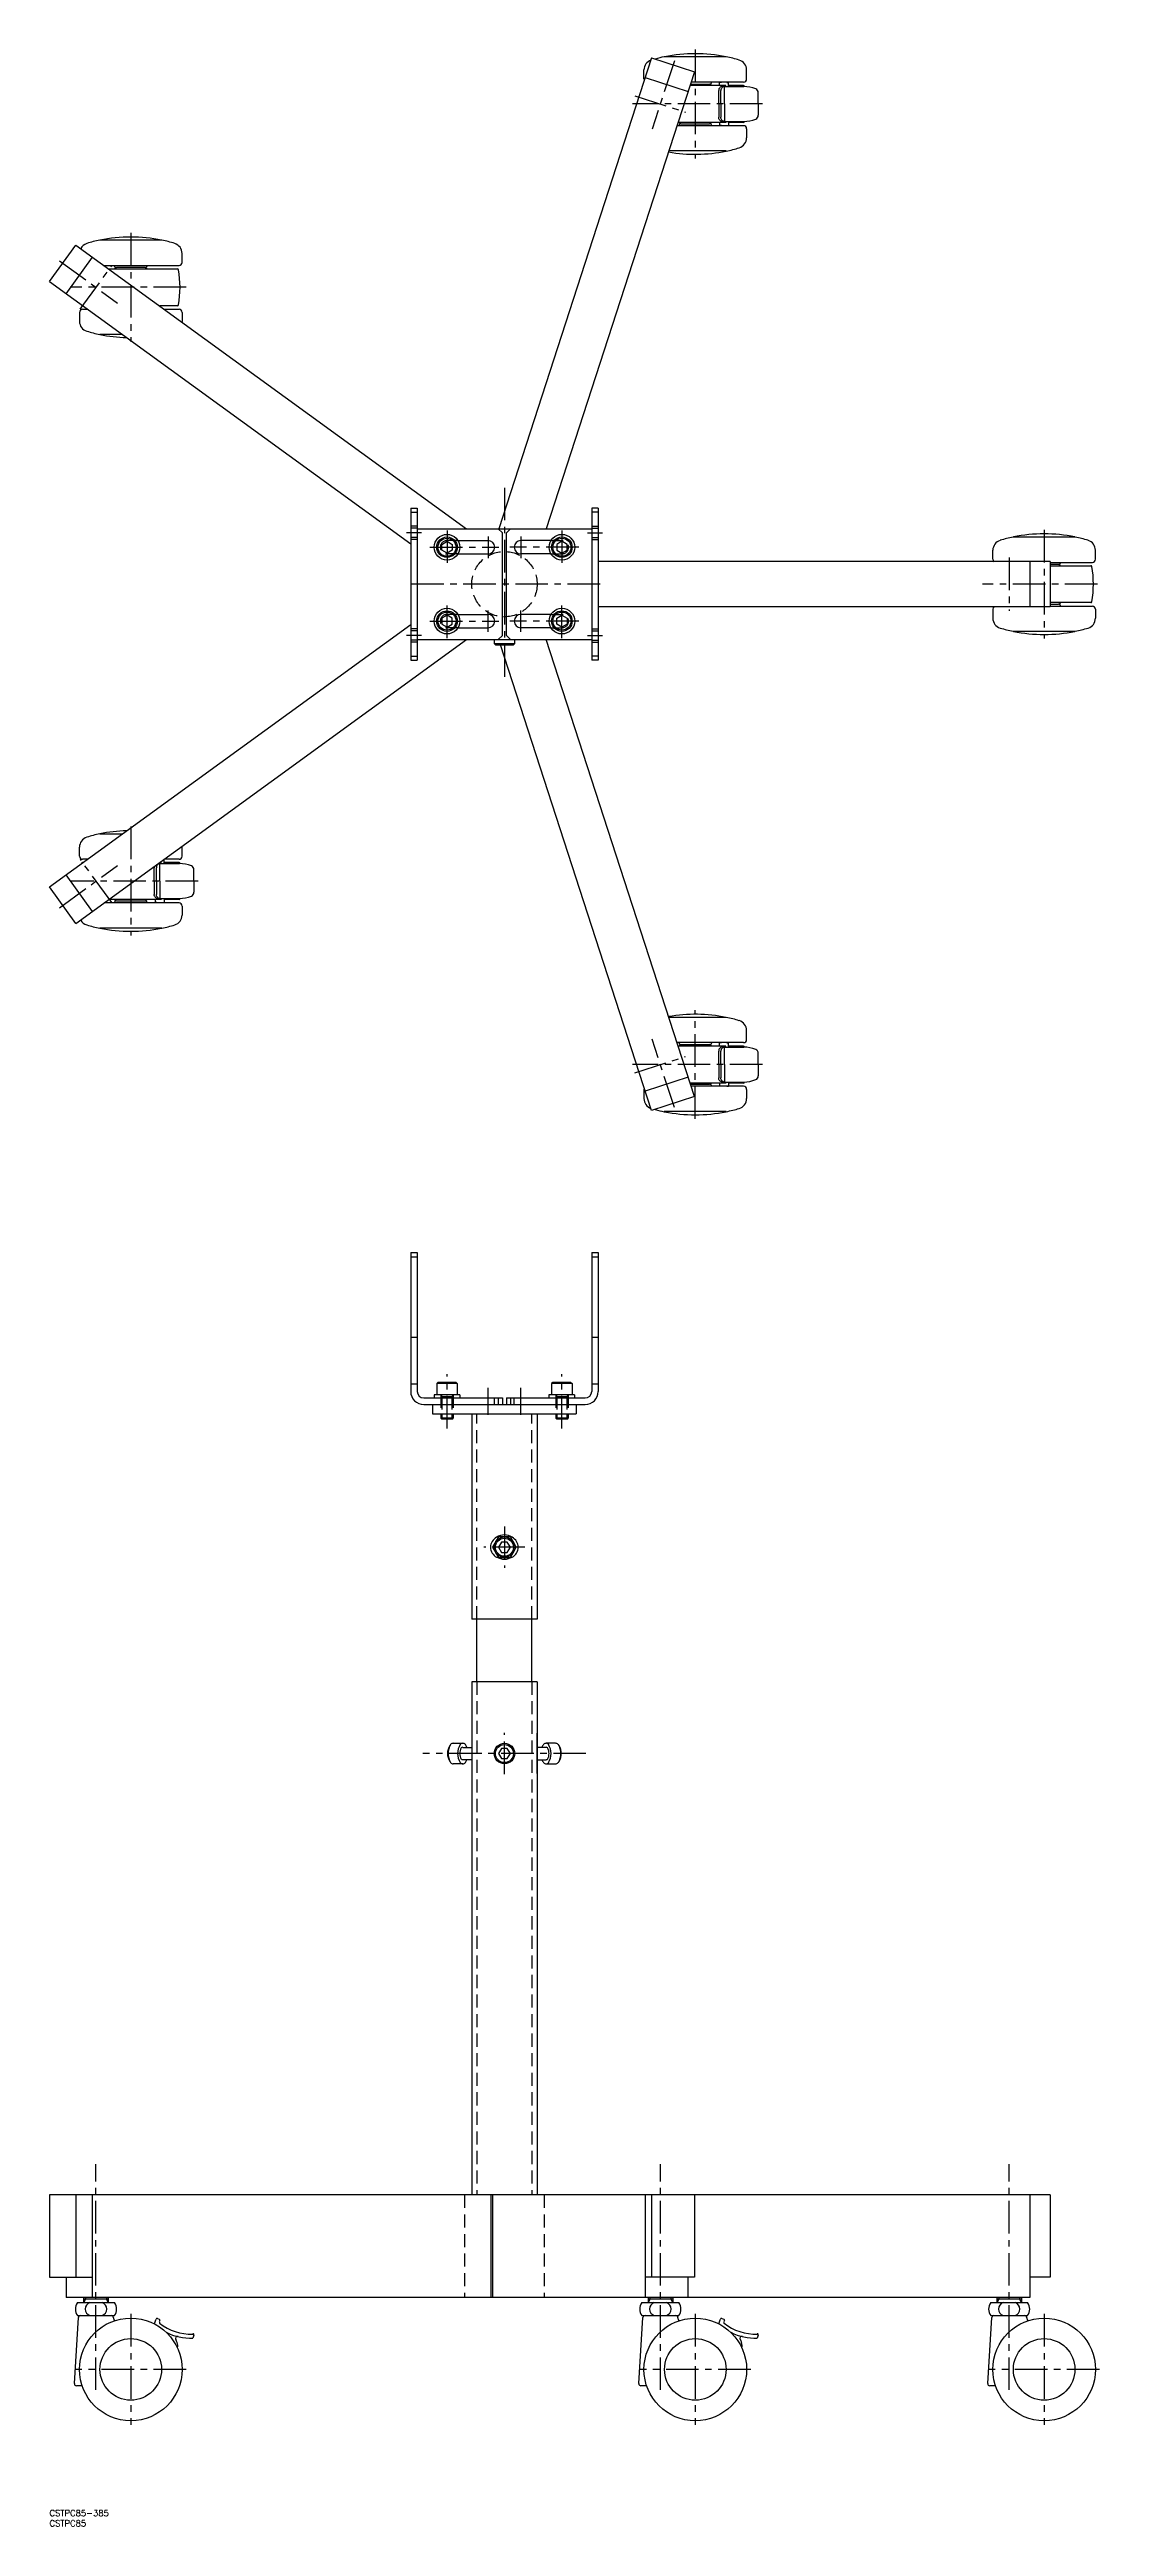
# Model space of a CAD drawing. Extents: x 0 to 1209, y -8 to 1199.
# Drawn here: x 0 to 512, y -8 to 1199 of the extents above; entities that cross this region are included whole.
import ezdxf

# ---------------------------------------------------------------- set-up
doc = ezdxf.new("R2010")
doc.units = 0
doc.header["$LTSCALE"] = 0.5
doc.linetypes.add('CENTER', pattern=[50.8, 31.75, -6.35, 6.35, -6.35])
doc.linetypes.add('DASHED', pattern=[19.05, 12.7, -6.35])
doc.layers.get('0').update_dxf_attribs({"linetype": 'CONTINUOUS'})
doc.layers.add('CENTER', color=1, linetype='CENTER')
doc.styles.get("Standard").update_dxf_attribs({"font": 'txt.shx', "height": 10, "bigfont": 'bigfont.shx'})

# ---------------------------------------------------------------- blocks, each defined once
blk = doc.blocks.new('*U91')
at = {"color": 7, "linetype": 'CONTINUOUS'}
blk.add_text('CSTPC85-385', height=3, dxfattribs=at).set_placement((0, -3))
blk = doc.blocks.new('*U92')
at = {"color": 7, "linetype": 'CONTINUOUS'}
blk.add_text('CSTPC85', height=3, dxfattribs=at).set_placement((0, -8))

msp = doc.modelspace()

# ---------------------------------------------------------------- linework, layer by layer
at = {"color": 7, "linetype": 'CONTINUOUS'}
for p, q in [((329.8, 1195), (299.6, 1195)), ((299.7, 1195), (299.7, 1195)), ((329.7, 1195), (329.7, 1195)), ((293.4, 1194.5), (218.9, 965.1)), ((314.3, 1187.7), (242, 965.1)), ((289.7, 1184.2), (289.7, 1188.6)), ((290.3, 1184.9), (311.2, 1178.1)), ((293.4, 1194.5), (314.3, 1187.7)), ((338.2, 1182.7), (312.7, 1182.7)), ((326.5, 1181), (326.5, 1182.5)), ((327.4, 1182.5), (326.5, 1182.5)), ((327.4, 1182.5), (327.4, 1182.7)), ((330, 1182.5), (330, 1182.7)), ((330, 1182.5), (330.8, 1182.5)), ((330.8, 1180.5), (330.8, 1182.5)), ((339.7, 1184.2), (339.7, 1188.6)), ((329.5, 1181), (312.2, 1181)), ((312.4, 1181.7), (321.7, 1181.7)), ((326.1, 1172), (326.1, 1178.5)), ((326.1, 1172), (326.1, 1165.5)), ((327.1, 1172), (327.1, 1178.5)), ((327.1, 1172), (327.1, 1165.5)), ((327.7, 1180.5), (338.4, 1180.5)), ((328.9, 1172), (328.9, 1180.5)), ((328.9, 1172), (328.9, 1163.5)), ((329.5, 1180.5), (329.5, 1181)), ((338.2, 1181), (330.8, 1181)), ((336, 1181), (336, 1180.5)), ((337.8, 1180.5), (337.8, 1181)), ((345.4, 1172), (345.4, 1177.5)), ((345.4, 1172), (345.4, 1166.5)), ((338.2, 1161.4), (305.8, 1161.4)), ((329.5, 1163), (306.3, 1163)), ((307.7, 1162.4), (321.7, 1162.4)), ((326.5, 1163), (326.5, 1161.5)), ((327.4, 1161.5), (326.5, 1161.5)), ((327.4, 1161.5), (327.4, 1161.4)), ((327.7, 1163.5), (338.4, 1163.5)), ((329.5, 1163.5), (329.5, 1163)), ((330, 1161.5), (330, 1161.4)), ((330, 1161.5), (330.8, 1161.5)), ((330.8, 1163.5), (330.8, 1161.5)), ((338.2, 1163), (330.8, 1163)), ((336, 1163), (336, 1163.5)), ((337.8, 1163.5), (337.8, 1163)), ((339.7, 1159.9), (339.7, 1155.5)), ((329.8, 1149.1), (301.8, 1149.1)), ((329.7, 1149.1), (329.7, 1149.1)), ((0, 1085.5), (12.9, 1103.3)), ((12.9, 1103.3), (203.2, 965.1)), ((54.7, 1105.6), (24.5, 1105.6)), ((24.6, 1105.6), (24.6, 1105.6)), ((54.6, 1105.6), (54.6, 1105.6)), ((64.6, 1094.8), (64.6, 1099.2)), ((8.1, 1079.6), (21, 1097.4)), ((26.7, 1093.3), (63.1, 1093.3)), ((29, 1091.7), (62.4, 1091.7)), ((46.6, 1092.3), (32.6, 1092.3)), ((0, 1085.5), (176, 957.7)), ((14.6, 1070.5), (14.6, 1066.1)), ((16.3, 1073.7), (16.1, 1073.7)), ((16.1, 1072), (18.6, 1072)), ((62.4, 1073.7), (53.7, 1073.7)), ((56, 1072), (63.1, 1072)), ((64.6, 1070.5), (64.6, 1066.1)), ((35.5, 1059.7), (24.5, 1059.7)), ((24.6, 1059.7), (24.6, 1059.7)), ((176, 975.1), (179.2, 975.1)), ((176, 975.1), (176, 901.1)), ((176, 973.1), (179.2, 973.1)), ((179.2, 966.3), (176, 966.3)), ((179.2, 965.3), (176, 965.3)), ((179.2, 975.1), (179.2, 901.1)), ((267.4, 975.1), (264.2, 975.1)), ((264.2, 975.1), (264.2, 901.1)), ((267.4, 973.1), (264.2, 973.1)), ((264.2, 966.3), (267.4, 966.3)), ((264.2, 965.3), (267.4, 965.3)), ((267.4, 975.1), (267.4, 901.1)), ((179.2, 960.8), (176, 960.8)), ((179.2, 959.8), (176, 959.8)), ((179.2, 965.1), (264.2, 965.1)), ((191.2, 957.5), (193.7, 959)), ((191.2, 954.6), (191.2, 957.5)), ((193.7, 953.2), (191.2, 954.6)), ((193.7, 959), (196.2, 957.5)), ((196.2, 954.6), (193.7, 953.2)), ((196.2, 957.5), (196.2, 954.6)), ((199, 959.3), (213.7, 959.3)), ((220.7, 963.1), (218.7, 965.1)), ((220.7, 913.1), (220.7, 963.1)), ((222.7, 963.1), (224.7, 965.1)), ((222.7, 913.1), (222.7, 963.1)), ((244.3, 959.3), (229.7, 959.3)), ((249.7, 959), (247.2, 957.5)), ((247.2, 957.5), (247.2, 954.6)), ((247.2, 954.6), (249.7, 953.2)), ((252.2, 957.5), (249.7, 959)), ((249.7, 953.2), (252.2, 954.6)), ((252.2, 954.6), (252.2, 957.5)), ((264.2, 960.8), (267.4, 960.8)), ((264.2, 959.8), (267.4, 959.8)), ((459.7, 950.2), (459.7, 954.6)), ((499.8, 961), (469.6, 961)), ((469.7, 961), (469.7, 961)), ((499.7, 961), (499.7, 961)), ((509.7, 950.2), (509.7, 954.6)), ((199, 952.8), (213.7, 952.8)), ((244.3, 952.8), (229.7, 952.8)), ((487.7, 949.1), (267.4, 949.1)), ((477.7, 949.1), (477.7, 927.1)), ((477.7, 949.1), (477.7, 927.1)), ((487.7, 949.1), (487.7, 927.1)), ((487.7, 948.7), (508.2, 948.7)), ((491.7, 947.7), (487.7, 947.7)), ((487.7, 947.1), (507.4, 947.1)), ((507.4, 929.1), (487.7, 929.1)), ((0, 790.6), (176, 918.5)), ((193.7, 923), (191.2, 921.5)), ((191.2, 921.5), (191.2, 918.6)), ((191.2, 918.6), (193.7, 917.2)), ((196.2, 921.5), (193.7, 923)), ((193.7, 917.2), (196.2, 918.6)), ((196.2, 918.6), (196.2, 921.5)), ((199, 923.3), (213.7, 923.3)), ((244.3, 923.3), (229.7, 923.3)), ((247.2, 921.5), (249.7, 923)), ((247.2, 918.6), (247.2, 921.5)), ((249.7, 917.2), (247.2, 918.6)), ((249.7, 923), (252.2, 921.5)), ((252.2, 918.6), (249.7, 917.2)), ((252.2, 921.5), (252.2, 918.6)), ((487.7, 927.1), (267.4, 927.1)), ((459.7, 925.9), (459.7, 921.5)), ((487.7, 928.4), (491.7, 928.4)), ((487.7, 927.4), (508.2, 927.4)), ((509.7, 925.9), (509.7, 921.5)), ((12.9, 772.8), (203.2, 911.1)), ((179.2, 916.3), (176, 916.3)), ((179.2, 915.3), (176, 915.3)), ((179.2, 910.8), (176, 910.8)), ((179.2, 909.8), (176, 909.8)), ((179.2, 911.1), (264.2, 911.1)), ((199, 916.8), (213.7, 916.8)), ((216.7, 911.1), (216.7, 909.2)), ((216.7, 909.2), (217.3, 908.6)), ((216.7, 909.2), (226.7, 909.2)), ((217.3, 908.6), (226.1, 908.6)), ((218.7, 911.1), (220.7, 913.1)), ((293.4, 681.7), (219.7, 908.6)), ((224.7, 911.1), (222.7, 913.1)), ((226.1, 908.6), (226.7, 909.2)), ((226.7, 909.2), (226.7, 911.1)), ((244.3, 916.8), (229.7, 916.8)), ((314.3, 688.5), (242, 911.1)), ((264.2, 916.3), (267.4, 916.3)), ((264.2, 915.3), (267.4, 915.3)), ((264.2, 910.8), (267.4, 910.8)), ((264.2, 909.8), (267.4, 909.8)), ((499.8, 915.1), (469.6, 915.1)), ((469.7, 915.1), (469.7, 915.1)), ((499.7, 915.1), (499.7, 915.1)), ((176, 903.1), (179.2, 903.1)), ((176, 901.1), (179.2, 901.1)), ((267.4, 903.1), (264.2, 903.1)), ((267.4, 901.1), (264.2, 901.1)), ((14.6, 805.6), (14.6, 810)), ((35.5, 816.4), (24.5, 816.4)), ((24.6, 816.4), (24.6, 816.4)), ((64.6, 805.6), (64.6, 810)), ((21, 778.7), (8.1, 796.5)), ((18.6, 804.1), (16.1, 804.1)), ((16.3, 802.5), (16.1, 802.5)), ((51, 793.5), (51, 800)), ((52.1, 793.5), (52.1, 800)), ((53.1, 802), (63.4, 802)), ((54.4, 802.5), (53.7, 802.5)), ((53.8, 793.5), (53.8, 802)), ((54.4, 802), (54.4, 802.5)), ((55.8, 802), (55.8, 803.9)), ((63.1, 802.5), (55.8, 802.5)), ((63.1, 804.1), (56, 804.1)), ((61, 802.5), (61, 802)), ((62.8, 802), (62.8, 802.5)), ((70.4, 793.5), (70.4, 799)), ((12.9, 772.8), (0, 790.6)), ((54.4, 784.5), (29, 784.5)), ((51, 793.5), (51, 787)), ((51.5, 784.5), (51.5, 783)), ((52.1, 793.5), (52.1, 787)), ((52.7, 785), (63.4, 785)), ((53.8, 793.5), (53.8, 785)), ((54.4, 785), (54.4, 784.5)), ((55.8, 785), (55.8, 783)), ((63.1, 784.5), (55.8, 784.5)), ((61, 784.5), (61, 785)), ((62.8, 785), (62.8, 784.5)), ((70.4, 793.5), (70.4, 788)), ((63.1, 782.8), (26.7, 782.8)), ((32.6, 783.8), (46.6, 783.8)), ((52.3, 783), (51.5, 783)), ((52.3, 783), (52.3, 782.8)), ((54.9, 783), (54.9, 782.8)), ((54.9, 783), (55.8, 783)), ((64.6, 781.3), (64.6, 776.9)), ((54.7, 770.5), (24.5, 770.5)), ((24.6, 770.5), (24.6, 770.5)), ((54.6, 770.5), (54.6, 770.5)), ((329.8, 727.1), (301.8, 727.1)), ((329.7, 727.1), (329.7, 727.1)), ((338.2, 714.8), (305.8, 714.8)), ((329.5, 713.1), (306.3, 713.1)), ((307.7, 713.8), (321.7, 713.8)), ((327.4, 714.6), (326.5, 714.6)), ((326.5, 713.1), (326.5, 714.6)), ((327.4, 714.6), (327.4, 714.8)), ((327.7, 712.6), (338.4, 712.6)), ((328.9, 704.1), (328.9, 712.6)), ((329.5, 712.6), (329.5, 713.1)), ((330, 714.6), (330, 714.8)), ((330, 714.6), (330.8, 714.6)), ((330.8, 712.6), (330.8, 714.6)), ((338.2, 713.1), (330.8, 713.1)), ((336, 713.1), (336, 712.6)), ((337.8, 712.6), (337.8, 713.1)), ((339.7, 716.3), (339.7, 720.7)), ((326.1, 704.1), (326.1, 710.6)), ((326.1, 704.1), (326.1, 697.6)), ((327.1, 704.1), (327.1, 710.6)), ((327.1, 704.1), (327.1, 697.6)), ((328.9, 704.1), (328.9, 695.6)), ((345.4, 704.1), (345.4, 709.6)), ((345.4, 704.1), (345.4, 698.6)), ((289.7, 692), (289.7, 687.5)), ((311.2, 698), (290.3, 691.2)), ((314.3, 688.5), (293.4, 681.7)), ((329.5, 695.1), (312.2, 695.1)), ((312.4, 694.5), (321.7, 694.5)), ((338.2, 693.5), (312.7, 693.5)), ((326.5, 695.1), (326.5, 693.6)), ((327.4, 693.6), (326.5, 693.6)), ((327.4, 693.6), (327.4, 693.5)), ((327.7, 695.6), (338.4, 695.6)), ((329.5, 695.6), (329.5, 695.1)), ((330, 693.6), (330, 693.5)), ((330, 693.6), (330.8, 693.6)), ((330.8, 695.6), (330.8, 693.6)), ((338.2, 695.1), (330.8, 695.1)), ((336, 695.1), (336, 695.6)), ((337.8, 695.6), (337.8, 695.1)), ((339.7, 692), (339.7, 687.5)), ((329.8, 681.2), (299.6, 681.2)), ((299.7, 681.2), (299.7, 681.1)), ((329.7, 681.1), (329.7, 681.2)), ((176, 612.5), (176, 544.9)), ((176, 612.5), (179.2, 612.5)), ((176, 610.5), (179.2, 610.5)), ((179.2, 612.5), (179.2, 544.9)), ((264.2, 612.5), (264.2, 544.9)), ((264.2, 612.5), (267.4, 612.5)), ((264.2, 610.5), (267.4, 610.5)), ((267.4, 612.5), (267.4, 544.9)), ((176, 571.3), (179.2, 571.3)), ((264.2, 571.3), (267.4, 571.3)), ((176, 548.5), (179.2, 548.5)), ((199.9, 543.3), (187.4, 543.3)), ((187.4, 543.3), (187.4, 541.7)), ((189.3, 549.3), (188.7, 548.7)), ((188.7, 548.7), (188.7, 543.3)), ((198.7, 548.7), (188.7, 548.7)), ((198.1, 549.3), (189.3, 549.3)), ((198.1, 549.3), (198.7, 548.7)), ((198.7, 548.7), (198.7, 543.3)), ((199.9, 543.3), (199.9, 541.7)), ((255.9, 543.3), (243.4, 543.3)), ((243.4, 543.3), (243.4, 541.7)), ((245.3, 549.3), (244.7, 548.7)), ((244.7, 548.7), (244.7, 543.3)), ((254.7, 548.7), (244.7, 548.7)), ((254.1, 549.3), (245.3, 549.3)), ((254.1, 549.3), (254.7, 548.7)), ((254.7, 548.7), (254.7, 543.3)), ((255.9, 543.3), (255.9, 541.7)), ((264.2, 548.5), (267.4, 548.5)), ((182.4, 541.7), (220.7, 541.7)), ((182.4, 538.5), (261, 538.5)), ((186.7, 538.5), (186.7, 534)), ((186.7, 534), (256.7, 534)), ((190.7, 534), (190.7, 531.9)), ((190.7, 534), (190.7, 531.9)), ((196.7, 531.9), (190.7, 531.9)), ((190.7, 531.9), (191.2, 531.3)), ((196.7, 531.9), (190.7, 531.9)), ((190.7, 531.9), (191.2, 531.3)), ((196.1, 531.3), (191.2, 531.3)), ((196.1, 531.3), (191.2, 531.3)), ((196.1, 531.3), (196.7, 531.9)), ((196.1, 531.3), (196.7, 531.9)), ((196.7, 534), (196.7, 531.9)), ((196.7, 534), (196.7, 531.9)), ((205.8, 534), (205.8, 434)), ((218.7, 541.7), (218.7, 538.5)), ((220.7, 541.7), (220.7, 538.5)), ((222.7, 541.7), (261, 541.7)), ((222.7, 541.7), (222.7, 538.5)), ((224.7, 541.7), (224.7, 538.5)), ((237.2, 534), (242.1, 534)), ((237.6, 534), (237.6, 434)), ((246.7, 534), (246.7, 531.9)), ((246.7, 534), (246.7, 531.9)), ((252.7, 531.9), (246.7, 531.9)), ((246.7, 531.9), (247.2, 531.3)), ((252.7, 531.9), (246.7, 531.9)), ((252.1, 531.3), (247.2, 531.3)), ((252.1, 531.3), (247.2, 531.3)), ((252.1, 531.3), (252.7, 531.9)), ((252.7, 534), (252.7, 531.9)), ((252.7, 534), (252.7, 531.9)), ((256.7, 538.5), (256.7, 534)), ((218.8, 474), (215.9, 469)), ((224.6, 474), (218.8, 474)), ((220.2, 471.5), (218.8, 469)), ((223.1, 471.5), (220.2, 471.5)), ((224.6, 469), (223.1, 471.5)), ((227.4, 469), (224.6, 474)), ((215.9, 469), (218.8, 464)), ((218.8, 469), (220.2, 466.5)), ((218.8, 464), (224.6, 464)), ((220.2, 466.5), (223.1, 466.5)), ((223.1, 466.5), (224.6, 469)), ((224.6, 464), (227.4, 469)), ((237.6, 434), (205.8, 434)), ((208.2, 403.5), (208.2, 434)), ((235.1, 403.5), (235.1, 434)), ((205.8, 403.5), (205.8, 153.5)), ((237.6, 403.5), (205.8, 403.5)), ((237.6, 403.5), (237.6, 153.5)), ((237.6, 358.7), (237.6, 378.4)), ((196.7, 373.5), (201.4, 373.5)), ((201.4, 363.5), (196.7, 363.5)), ((201.4, 371.5), (205.8, 371.5)), ((205.8, 365.5), (201.4, 365.5)), ((220.2, 371), (218.8, 368.5)), ((218.8, 368.5), (220.2, 366)), ((223.1, 371), (220.2, 371)), ((220.2, 366), (223.1, 366)), ((224.6, 368.5), (223.1, 371)), ((223.1, 366), (224.6, 368.5)), ((242, 371.5), (237.6, 371.5)), ((237.6, 365.5), (242, 365.5)), ((246.6, 373.5), (242, 373.5)), ((242, 363.5), (246.6, 363.5)), ((0, 153.5), (0, 113.5)), ((487.7, 153.5), (0, 153.5)), ((12.9, 153.5), (12.9, 113.5)), ((21, 103.5), (21, 153.5)), ((215.3, 103.5), (215.3, 153.5)), ((216.1, 103.5), (216.1, 153.5)), ((290.3, 153.5), (290.3, 103.5)), ((293.4, 153.5), (293.4, 113.5)), ((314.3, 153.5), (314.3, 113.5)), ((477.7, 153.5), (477.7, 103.5)), ((487.7, 153.5), (487.7, 113.5)), ((0, 113.5), (21, 113.5)), ((8.1, 113.5), (8.1, 103.5)), ((314.3, 113.5), (290.3, 113.5)), ((311.2, 103.5), (311.2, 113.5)), ((487.7, 113.5), (477.7, 113.5)), ((477.7, 103.5), (8.1, 103.5)), ((31.6, 101), (13.6, 101)), ((16.6, 103.5), (16.6, 101)), ((28.6, 102.7), (16.6, 102.7)), ((28.6, 103.5), (28.6, 101)), ((306.7, 101), (288.7, 101)), ((291.7, 103.5), (291.7, 101)), ((303.7, 102.7), (291.7, 102.7)), ((303.7, 103.5), (303.7, 101)), ((476.7, 101), (458.7, 101)), ((461.7, 103.5), (461.7, 101)), ((473.7, 102.7), (461.7, 102.7)), ((473.7, 103.5), (473.7, 101)), ((12.1, 61.6), (14.1, 93.8)), ((13.6, 94.7), (31.6, 94.7)), ((31.1, 93.7), (31.1, 93.7)), ((51.1, 90.8), (51.9, 93)), ((52.6, 93.3), (53.5, 93)), ((53.8, 92.3), (53.5, 91.6)), ((70.3, 85.1), (69.8, 83.8)), ((287.2, 61.6), (289.2, 93.8)), ((288.7, 94.7), (306.7, 94.7)), ((306.2, 93.7), (306.2, 93.7)), ((326.1, 90.8), (327, 93)), ((327.6, 93.3), (328.6, 93)), ((328.9, 92.3), (328.6, 91.6)), ((345.4, 85.1), (344.9, 83.8)), ((457.2, 61.6), (459.2, 93.8)), ((458.7, 94.7), (476.7, 94.7)), ((476.2, 93.7), (476.2, 93.7)), ((16, 60.5), (13.1, 60.5)), ((291, 60.5), (288.2, 60.5)), ((461, 60.5), (458.2, 60.5))]:
    msp.add_line(p, q, dxfattribs=at)
at = {"color": 3, "linetype": 'DASHED'}
for p, q in [((199, 959.3), (193.7, 959.3)), ((244.3, 959.3), (249.7, 959.3)), ((199, 952.8), (193.7, 952.8)), ((244.3, 952.8), (249.7, 952.8)), ((199, 923.3), (193.7, 923.3)), ((244.3, 923.3), (249.7, 923.3)), ((199, 916.8), (193.7, 916.8)), ((244.3, 916.8), (249.7, 916.8)), ((190.7, 543.3), (190.7, 534)), ((190.7, 543.3), (191.2, 542.4)), ((196.7, 543.3), (196.1, 542.4)), ((196.7, 543.3), (196.7, 534)), ((246.7, 543.3), (246.7, 534)), ((246.7, 543.3), (247.2, 542.4)), ((252.7, 543.3), (252.1, 542.4)), ((252.7, 543.3), (252.7, 534)), ((190.7, 542.4), (196.7, 542.4)), ((191.2, 542.4), (191.2, 534)), ((196.1, 542.4), (196.1, 534)), ((208.2, 434), (208.2, 534)), ((216.9, 538.5), (216.9, 541.7)), ((226.4, 538.5), (226.4, 541.7)), ((235.1, 434), (235.1, 534)), ((246.7, 542.4), (252.7, 542.4)), ((247.2, 542.4), (247.2, 534)), ((252.1, 542.4), (252.1, 534)), ((208.2, 403.5), (208.2, 153.5)), ((235.1, 403.5), (235.1, 153.5)), ((202.3, 153.5), (202.3, 103.5)), ((241, 153.5), (241, 103.5))]:
    msp.add_line(p, q, dxfattribs=at)
at = {"color": 3, "linetype": 'CONTINUOUS'}
for p, q in [((191.2, 534), (191.2, 531.3)), ((191.2, 534), (191.2, 531.3)), ((196.1, 534), (196.1, 531.3)), ((196.1, 534), (196.1, 531.3)), ((247.2, 534), (247.2, 531.3)), ((247.2, 534), (247.2, 531.3)), ((252.1, 534), (252.1, 531.3)), ((252.1, 534), (252.1, 531.3)), ((17.6, 102.7), (16.6, 101)), ((17.6, 103.5), (17.6, 102.7)), ((27.7, 103.5), (27.7, 102.7)), ((27.7, 102.7), (28.6, 101)), ((292.6, 102.7), (291.7, 101)), ((292.6, 103.5), (292.6, 102.7)), ((302.7, 103.5), (302.7, 102.7)), ((302.7, 102.7), (303.7, 101)), ((462.6, 102.7), (461.7, 101)), ((462.6, 103.5), (462.6, 102.7)), ((472.7, 103.5), (472.7, 102.7)), ((472.7, 102.7), (473.7, 101))]:
    msp.add_line(p, q, dxfattribs=at)
at = {"color": 7, "linetype": 'CONTINUOUS'}
for points in [[(327.7, 1180.5, 0.11764), (327.1, 1180.4, 0.10447), (326.6, 1179.9, 0.090013), (326.2, 1179.3, 0.081916), (326.1, 1178.5, 0.081916)], [(328.8, 1180.5, 0.11764), (328.2, 1180.4, 0.10447), (327.6, 1179.9, 0.090013), (327.3, 1179.3, 0.081916), (327.1, 1178.5, 0.081916)], [(327.7, 1163.5, -0.11764), (327.1, 1163.7, -0.10447), (326.6, 1164.1, -0.090013), (326.2, 1164.7, -0.081916), (326.1, 1165.5, -0.081916)], [(328.8, 1163.5, -0.11764), (328.2, 1163.7, -0.10447), (327.6, 1164.1, -0.090013), (327.3, 1164.7, -0.081916), (327.1, 1165.5, -0.081916)], [(51.1, 800.6, 0.06157), (51, 800)], [(53.7, 802, 0.11764), (53.1, 801.8, 0.10447), (52.6, 801.4, 0.090013), (52.2, 800.8, 0.081916), (52.1, 800, 0.081916)], [(52.7, 785, -0.11764), (52.1, 785.1, -0.10447), (51.5, 785.6, -0.090013), (51.2, 786.2, -0.081916), (51, 787, -0.081916)], [(53.7, 785, -0.11764), (53.1, 785.1, -0.10447), (52.6, 785.6, -0.090013), (52.2, 786.2, -0.081916), (52.1, 787, -0.081916)], [(327.7, 712.6, 0.11764), (327.1, 712.5, 0.10447), (326.6, 712, 0.090013), (326.2, 711.4, 0.081916), (326.1, 710.6, 0.081916)], [(328.8, 712.6, 0.11764), (328.2, 712.5, 0.10447), (327.6, 712, 0.090013), (327.3, 711.4, 0.081916), (327.1, 710.6, 0.081916)], [(327.7, 695.6, -0.11764), (327.1, 695.8, -0.10447), (326.6, 696.2, -0.090013), (326.2, 696.8, -0.081916), (326.1, 697.6, -0.081916)], [(328.8, 695.6, -0.11764), (328.2, 695.8, -0.10447), (327.6, 696.2, -0.090013), (327.3, 696.8, -0.081916), (327.1, 697.6, -0.081916)]]:
    msp.add_lwpolyline(points, format="xyb", dxfattribs=at)
for centre, radius in [((193.7, 956.1), 6.25), ((193.7, 956.1), 5), ((193.7, 956.1), 4.4), ((249.7, 956.1), 6.25), ((249.7, 956.1), 5), ((249.7, 956.1), 4.4), ((193.7, 920.1), 6.25), ((193.7, 920.1), 5), ((193.7, 920.1), 4.4), ((249.7, 920.1), 6.25), ((249.7, 920.1), 5), ((249.7, 920.1), 4.4), ((221.7, 469), 5), ((221.7, 469), 4.4), ((221.7, 368.5), 5), ((221.7, 368.5), 4.4), ((39.6, 68.5), 25), ((314.7, 68.5), 25), ((484.7, 68.5), 25), ((39.6, 68.5), 15), ((314.7, 68.5), 15), ((484.7, 68.5), 15)]:
    msp.add_circle(centre, radius, dxfattribs=at)
at = {"color": 3, "linetype": 'DASHED'}
msp.add_circle((221.7, 938.1), 15.9, dxfattribs=at)
at = {"color": 7, "linetype": 'CONTINUOUS'}
for centre, radius, start, end in [((314.7, 1121.5), 75, 101.6149, 105.1564), ((314.7, 1121.5), 75, 78.463, 101.537), ((314.7, 1121.5), 75, 73.3985, 78.3851), ((294.7, 1188.6), 5, 109.2589, 180), ((291.2, 1184.2), 1.5, 180, 206.8423), ((321.7, 1182.7), 1, 270, 0), ((334.7, 1188.6), 5, 0, 73.3985), ((338.2, 1184.2), 1.5, 270, 0), ((321.7, 1180.7), 1, 20.4873, 90), ((338.2, 1180.5), 0.5, 0, 90), ((338.4, 1165.5), 15, 67.3656, 90), ((343.4, 1177.5), 2, 0, 67.3656), ((307.7, 1163.4), 1, 200.4873, 270), ((307.7, 1161.4), 1, 90, 180), ((321.7, 1163.4), 1, 270, 339.5127), ((321.7, 1161.4), 1, 0, 90), ((338.2, 1163.5), 0.5, 270, 0), ((338.2, 1159.9), 1.5, 0, 90), ((338.4, 1178.5), 15, 270, 292.6344), ((343.4, 1166.5), 2, 292.6344, 0), ((314.7, 1222.5), 75, 260.0029, 281.537), ((314.7, 1222.5), 75, 281.6149, 286.6015), ((334.7, 1155.5), 5, 286.6015, 0), ((19.6, 1099.2), 5, 106.6015, 151.3575), ((39.6, 1032.2), 75, 101.6149, 106.6015), ((39.6, 1032.2), 75, 78.463, 101.537), ((39.6, 1032.2), 75, 73.3985, 78.3851), ((59.6, 1099.2), 5, 0, 73.3985), ((32.6, 1093.3), 1, 180, 270), ((32.6, 1091.3), 1, 90, 159.5127), ((46.6, 1093.3), 1, 270, 0), ((46.6, 1091.3), 1, 20.4873, 90), ((62.4, 1091.2), 0.5, 9.8877, 90), ((13.6, 1082.7), 50, 350.1123, 9.8877), ((63.1, 1094.8), 1.5, 270, 0), ((16.1, 1074.2), 0.5, 181.265, 270), ((62.4, 1074.2), 0.5, 270, 350.1123), ((16.1, 1070.5), 1.5, 90, 180), ((19.6, 1066.1), 5, 180, 253.3985), ((63.1, 1070.5), 1.5, 0, 90), ((59.6, 1066.1), 5, 356.0812, 0), ((39.6, 1133.2), 75, 253.3985, 258.3851), ((39.6, 1133.2), 75, 258.463, 268.4329), ((213.7, 956.1), 3.25, 270, 90), ((229.7, 956.1), 3.25, 90, 270), ((464.7, 954.6), 5, 106.6015, 180), ((484.7, 887.6), 75, 101.6149, 106.6015), ((484.7, 887.6), 75, 78.463, 101.537), ((484.7, 887.6), 75, 73.3985, 78.3851), ((504.7, 954.6), 5, 0, 73.3985), ((461.2, 950.2), 1.5, 180, 230.0555), ((491.7, 948.7), 1, 270, 0), ((491.7, 946.7), 1, 20.4873, 90), ((507.4, 946.6), 0.5, 9.8877, 90), ((458.7, 938.1), 50, 350.1123, 9.8877), ((508.2, 950.2), 1.5, 270, 0), ((491.7, 929.4), 1, 270, 339.5127), ((507.4, 929.6), 0.5, 270, 350.1123), ((213.7, 920.1), 3.25, 270, 90), ((229.7, 920.1), 3.25, 90, 270), ((461.2, 925.9), 1.5, 129.9445, 180), ((464.7, 921.5), 5, 180, 253.3985), ((491.7, 927.4), 1, 0, 90), ((504.7, 921.5), 5, 286.6015, 0), ((508.2, 925.9), 1.5, 0, 90), ((484.7, 988.6), 75, 253.3985, 258.3851), ((484.7, 988.6), 75, 258.463, 281.537), ((484.7, 988.6), 75, 281.6149, 286.6015), ((19.6, 810), 5, 106.6015, 180), ((39.6, 743), 75, 101.6149, 106.6015), ((39.6, 743), 75, 91.5671, 101.537), ((59.6, 810), 5, 0, 3.9188), ((16.1, 805.6), 1.5, 180, 270), ((16.1, 802), 0.5, 90, 178.735), ((63.1, 805.6), 1.5, 270, 0), ((63.1, 802), 0.5, 0, 90), ((63.4, 787), 15, 67.3656, 90), ((68.4, 799), 2, 0, 67.3656), ((32.6, 784.8), 1, 200.4873, 270), ((46.6, 784.8), 1, 270, 339.5127), ((63.1, 785), 0.5, 270, 0), ((63.4, 800), 15, 270, 292.6344), ((68.4, 788), 2, 292.6344, 0), ((19.6, 776.9), 5, 208.6425, 253.3985), ((32.6, 782.8), 1, 90, 180), ((46.6, 782.8), 1, 0, 90), ((59.6, 776.9), 5, 286.6015, 0), ((63.1, 781.3), 1.5, 0, 90), ((39.6, 844), 75, 253.3985, 258.3851), ((39.6, 844), 75, 258.463, 281.537), ((39.6, 844), 75, 281.6149, 286.6015), ((314.7, 653.6), 75, 78.463, 99.9971), ((314.7, 653.6), 75, 73.3985, 78.3851), ((334.7, 720.7), 5, 0, 73.3985), ((307.7, 714.8), 1, 180, 270), ((307.7, 712.8), 1, 90, 159.5127), ((321.7, 714.8), 1, 270, 0), ((321.7, 712.8), 1, 20.4873, 90), ((338.2, 716.3), 1.5, 270, 0), ((338.2, 712.6), 0.5, 0, 90), ((338.4, 697.6), 15, 67.3656, 90), ((343.4, 709.6), 2, 0, 67.3656), ((291.2, 692), 1.5, 153.1577, 180), ((321.7, 695.5), 1, 270, 339.5127), ((321.7, 693.5), 1, 0, 90), ((338.2, 695.6), 0.5, 270, 0), ((338.2, 692), 1.5, 0, 90), ((338.4, 710.6), 15, 270, 292.6344), ((343.4, 698.6), 2, 292.6344, 0), ((294.7, 687.5), 5, 180, 250.7411), ((314.7, 754.6), 75, 254.8436, 258.3851), ((314.7, 754.6), 75, 258.463, 281.537), ((314.7, 754.6), 75, 281.6149, 286.6015), ((334.7, 687.5), 5, 286.6015, 0), ((182.4, 544.9), 6.4, 180, 270), ((182.4, 544.9), 3.2, 180, 270), ((261, 544.9), 3.2, 270, 0), ((261, 544.9), 6.4, 270, 0), ((220.3, 469), 5.41, 116.4678, 243.5322), ((221.7, 467.6), 7.35, 59.5267, 120.4733), ((223, 469), 5.41, 296.4678, 63.5322), ((221.7, 470.5), 7.32, 239.3643, 300.6357), ((201.3, 368.5), 7.38, 148.5055, 211.4945), ((202.6, 368.5), 8.39, 148.5055, 211.4945), ((196.2, 371.5), 1.41, 132.1122, 142.1031), ((196.2, 365.6), 1.41, 217.8969, 227.8878), ((196.7, 371.9), 1.6, 90, 142.1031), ((196.7, 365.1), 1.6, 217.8969, 270), ((207.3, 368.5), 8.42, 148.6801, 211.3199), ((205.2, 368.5), 5.33, 149.6572, 210.3428), ((201.4, 371.9), 1.6, 38.3104, 142.3243), ((201.4, 365.1), 1.6, 217.6757, 321.6896), ((201.4, 370.4), 1.12, 90, 133.6045), ((201.4, 366.7), 1.12, 226.3955, 270), ((195.5, 368.5), 8.36, 21.0342, 31.7093), ((195.5, 368.5), 8.36, 328.2907, 338.9658), ((247.8, 368.5), 8.36, 148.2907, 158.9658), ((247.8, 368.5), 8.36, 201.0342, 211.7093), ((242, 371.9), 1.6, 37.6757, 141.6896), ((242, 365.1), 1.6, 218.3104, 322.3243), ((242, 370.4), 1.12, 46.3955, 90), ((242, 366.7), 1.12, 270, 313.6045), ((238.1, 368.5), 5.33, 329.6572, 30.3428), ((236, 368.5), 8.42, 328.6801, 31.3199), ((246.6, 371.9), 1.6, 37.8969, 90), ((246.6, 365.1), 1.6, 270, 322.1031), ((240.8, 368.5), 8.39, 328.5055, 31.4945), ((247.2, 371.5), 1.41, 37.8969, 47.8878), ((247.2, 365.6), 1.41, 312.1122, 322.1031), ((242, 368.5), 7.38, 328.5055, 31.4945), ((18.1, 97.9), 5.46, 144.7748, 215.2252), ((20.7, 97.9), 3.3, 107.4974, 252.5026), ((24.6, 97.9), 3.3, 287.4974, 72.5026), ((27.2, 97.9), 5.46, 324.7748, 35.2252), ((293.1, 97.9), 5.46, 144.7748, 215.2252), ((295.7, 97.9), 3.3, 107.4974, 252.5026), ((299.6, 97.9), 3.3, 287.4974, 72.5026), ((302.2, 97.9), 5.46, 324.7748, 35.2252), ((463.1, 97.9), 5.46, 144.7748, 215.2252), ((465.7, 97.9), 3.3, 107.4974, 252.5026), ((469.6, 97.9), 3.3, 287.4974, 72.5026), ((472.2, 97.9), 5.46, 324.7748, 35.2252), ((15.1, 93.7), 1, 90, 176.4458), ((30.1, 93.7), 1, 0, 90), ((33.1, 93.7), 2, 180, 226.405), ((52.4, 92.9), 0.5, 70, 160), ((53.3, 92.5), 0.5, 340, 70), ((54, 91.4), 0.5, 160, 232.1743), ((69, 110.7), 25, 232.1743, 271.8729), ((69, 110.7), 27, 243.378, 271.7385), ((62.4, 83.6), 1, 76.2227, 213.6646), ((69.9, 85.3), 0.5, 340, 91.8729), ((290.2, 93.7), 1, 90, 176.4458), ((305.2, 93.7), 1, 0, 90), ((308.2, 93.7), 2, 180, 226.405), ((327.4, 92.9), 0.5, 70, 160), ((329, 91.4), 0.5, 160, 232.1743), ((328.4, 92.5), 0.5, 340, 70), ((344.1, 110.7), 25, 232.1743, 271.8729), ((344.1, 110.7), 27, 243.378, 271.7385), ((337.4, 83.6), 1, 76.2227, 213.6646), ((344.9, 85.3), 0.5, 340, 91.8729), ((460.2, 93.7), 1, 90, 176.4458), ((475.2, 93.7), 1, 0, 90), ((478.2, 93.7), 2, 180, 226.405), ((56.1, 79.4), 6.5, 20, 33.6646), ((58, 80.1), 4.5, 345.9416, 20), ((331.2, 79.4), 6.5, 20, 33.6646), ((333, 80.1), 4.5, 345.9416, 20), ((13.1, 61.5), 1, 176.45, 270), ((288.2, 61.5), 1, 176.45, 270), ((458.2, 61.5), 1, 176.45, 270)]:
    msp.add_arc(centre, radius, start, end, dxfattribs=at)
at = {"color": 3, "linetype": 'DASHED'}
for centre, start, end in [((193.7, 956.1), 90, 270), ((249.7, 956.1), 270, 90), ((193.7, 920.1), 90, 270), ((249.7, 920.1), 270, 90)]:
    msp.add_arc(centre, 3.25, start, end, dxfattribs=at)
at = {"layer": 'CENTER', "color": 1, "linetype": 'CENTER'}
for p, q in [((314.7, 1198.5), (314.7, 1145.5)), ((304.5, 1193), (293.7, 1159.7)), ((347.4, 1172), (284.1, 1172)), ((285.3, 1176), (310, 1168)), ((39.6, 1109.2), (39.6, 1056.2)), ((4.8, 1095.6), (33.2, 1075)), ((15, 1072.1), (30.3, 1093.2)), ((66.6, 1082.7), (10.1, 1082.7)), ((221.7, 985.1), (221.7, 891.1)), ((181.2, 963.1), (174, 963.1)), ((185.4, 956.1), (218.9, 956.1)), ((193.7, 964.3), (193.7, 947.8)), ((213.7, 961.3), (213.7, 950.8)), ((257.9, 956.1), (224.4, 956.1)), ((229.7, 961.3), (229.7, 950.8)), ((249.7, 964.3), (249.7, 947.8)), ((262.2, 963.1), (269.4, 963.1)), ((484.7, 964.6), (484.7, 911.6)), ((467.7, 951.1), (467.7, 925.1)), ((268.3, 938.1), (175.1, 938.1)), ((510.7, 938.1), (454.7, 938.1)), ((185.4, 920.1), (218.9, 920.1)), ((193.7, 911.8), (193.7, 928.3)), ((213.7, 914.8), (213.7, 925.3)), ((257.9, 920.1), (224.4, 920.1)), ((229.7, 914.8), (229.7, 925.3)), ((249.7, 911.8), (249.7, 928.3)), ((181.2, 913.1), (174, 913.1)), ((262.2, 913.1), (269.4, 913.1)), ((39.6, 820), (39.6, 767)), ((4.8, 780.5), (33.2, 801.1)), ((30.3, 783), (15, 804)), ((72.4, 793.5), (10.1, 793.5)), ((314.7, 677.6), (314.7, 730.6)), ((304.5, 683.2), (293.7, 716.5)), ((347.4, 704.1), (284.1, 704.1)), ((285.3, 700.1), (310, 708.1)), ((193.7, 526.8), (193.7, 553.3)), ((213.7, 533.5), (213.7, 546.7)), ((229.7, 533.5), (229.7, 546.7)), ((249.7, 526.8), (249.7, 553.3)), ((221.7, 479.1), (221.7, 459)), ((231.7, 469), (211.6, 469)), ((221.7, 358.5), (221.7, 378.5)), ((261.4, 368.5), (181.9, 368.5)), ((22.6, 58.5), (22.6, 168.5)), ((297.7, 58.5), (297.7, 168.5)), ((467.7, 58.5), (467.7, 168.5)), ((39.6, 95.5), (39.6, 41.5)), ((314.7, 95.5), (314.7, 41.5)), ((484.7, 95.5), (484.7, 41.5)), ((66.6, 68.5), (12.6, 68.5)), ((341.7, 68.5), (287.7, 68.5)), ((511.7, 68.5), (457.7, 68.5))]:
    msp.add_line(p, q, dxfattribs=at)

# ---------------------------------------------------------------- block references
at = {"color": 7, "linetype": 'CONTINUOUS'}
for name in ['*U91', '*U92']:
    msp.add_blockref(name, (0, 0), dxfattribs=at)

doc.saveas('drawing.dxf')
